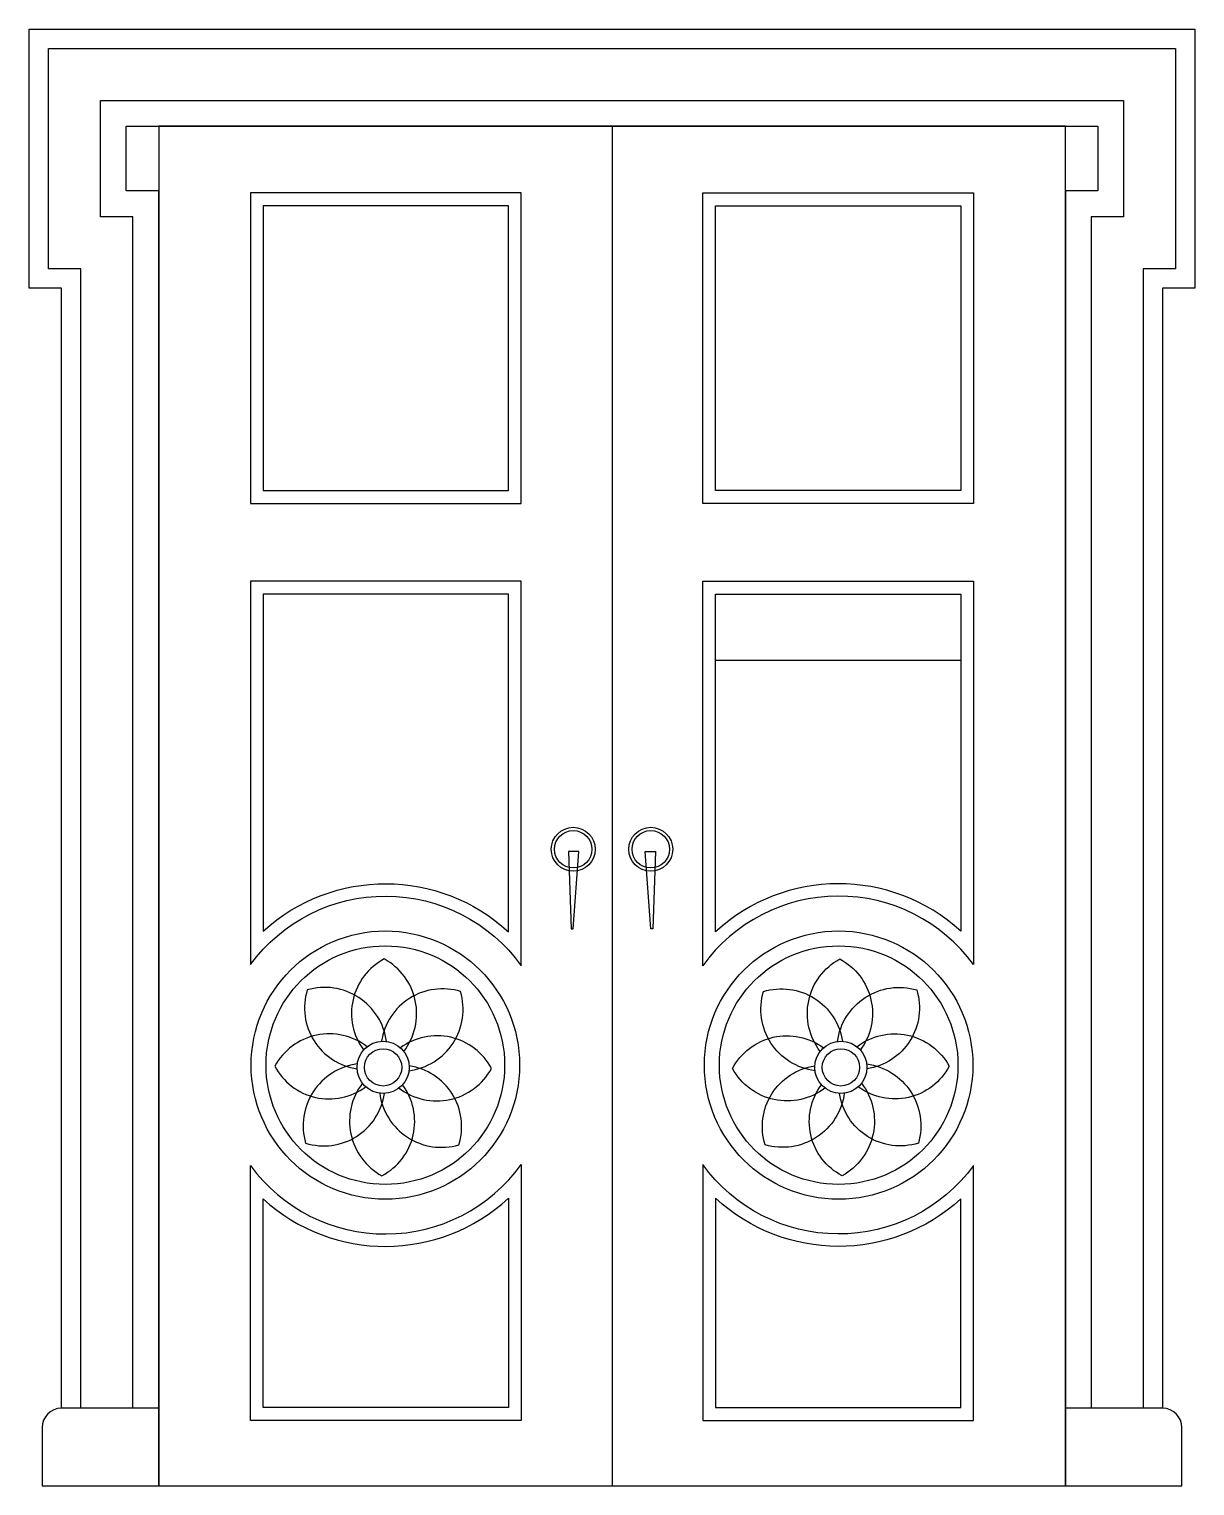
# Model space of a CAD drawing. Header units: metres. Extents: x -20 to 1780, y 0 to 2250.
import ezdxf

# ---------------------------------------------------------------- set-up
doc = ezdxf.new("R2010")
doc.units = ezdxf.units.M
for name, color, linetype in [('2', 2, 'Continuous'), ('3', 3, 'Continuous'), ('4', 4, 'Continuous'), ('7', 7, 'Continuous'), ('BH', 3, 'Continuous')]:
    doc.layers.add(name, color=color, linetype=linetype)

msp = doc.modelspace()

# ---------------------------------------------------------------- hatches: boundary and pattern name
at = {"layer": 'BH'}
h = msp.add_hatch(dxfattribs=at)
h.set_pattern_fill('AR-RROOF', scale=100)
h.paths.add_polyline_path([(1418.42, 1377.14), (1040.02, 1377.14), (1040.02, 855.69, -0.39), (1418.42, 856.8)])
h = msp.add_hatch(dxfattribs=at)
h.set_pattern_fill('AR-RROOF', scale=100)
h.paths.add_polyline_path([(341.58, 443.12), (341.58, 121.14), (719.98, 121.14), (719.98, 444.23, -0.39)])
h = msp.add_hatch(dxfattribs=at)
h.set_pattern_fill('AR-RROOF', scale=100)
h.paths.add_polyline_path([(1418.42, 121.14), (1418.42, 443.12, -0.39), (1040.02, 444.23), (1040.02, 121.14)])

# ---------------------------------------------------------------- linework, layer by layer
at = {"layer": '2'}
msp.add_line((0, 0), (1760, 0), dxfattribs=at)
at = {"layer": '3'}
for points in [[(60, 120), (60, 1880), (10, 1880), (10, 2220), (1750, 2220), (1750, 1880), (1700, 1880), (1700, 120)], [(140, 120), (140, 1960), (90, 1960), (90, 2140), (1670, 2140), (1670, 1960), (1620, 1960), (1620, 120)], [(180, 0), (180, 2000), (130, 2000), (130, 2100), (1630, 2100), (1630, 2000), (1580, 2000), (1580, 0)]]:
    msp.add_lwpolyline(points, dxfattribs=at)
for points in [[(719.98, 1537.14), (719.98, 1977.14), (341.58, 1977.14), (341.58, 1537.14)], [(1040.02, 1537.14), (1040.02, 1977.14), (1418.42, 1977.14), (1418.42, 1537.14)], [(828.7, 979.91), (812.82, 979.91), (817.15, 860.14), (820.03, 860.14)], [(931.3, 979.91), (947.18, 979.91), (942.85, 860.14), (939.97, 860.14)]]:
    msp.add_lwpolyline(points, close=True, dxfattribs=at)
for points in [[(341.58, 856.8, -0.39), (719.98, 855.69), (719.98, 1377.14), (341.58, 1377.14)], [(1418.42, 856.8, 0.39), (1040.02, 855.69), (1040.02, 1377.14), (1418.42, 1377.14)], [(341.58, 443.12, 0.39), (719.98, 444.23), (719.98, 121.14), (341.58, 121.14)], [(1418.42, 443.12, -0.39), (1040.02, 444.23), (1040.02, 121.14), (1418.42, 121.14)]]:
    msp.add_lwpolyline(points, format="xyb", close=True, dxfattribs=at)
for points in [[(558.51, 670.95, 0.46), (528.38, 813.78, 0.46), (496.51, 673.25, 0.46)], [(1201.49, 670.95, -0.46), (1231.62, 813.78, -0.46), (1263.49, 673.25, -0.46)], [(531.79, 686.35, 0.46), (409.49, 766.04, 0.46), (486.32, 644.14, 0.46)], [(566.52, 641.16, 0.46), (646.21, 763.47, 0.46), (524.3, 686.63, 0.46)], [(1193.48, 641.16, -0.46), (1113.79, 763.47, -0.46), (1235.7, 686.63, -0.46)], [(1228.21, 686.35, -0.46), (1350.51, 766.04, -0.46), (1273.68, 644.14, -0.46)], [(502.01, 678.35, 0.46), (359.17, 648.22, 0.46), (499.71, 616.35, 0.46)], [(1257.99, 678.35, -0.46), (1400.83, 648.22, -0.46), (1260.29, 616.35, -0.46)], [(551.11, 614.44, 0.46), (693.95, 644.58, 0.46), (553.41, 676.45)], [(1208.89, 614.44, -0.46), (1066.05, 644.58, -0.46), (1206.59, 676.45)], [(486.6, 651.63, 0.46), (406.91, 529.32, 0.46), (528.82, 606.16, 0.46)], [(521.33, 606.44, 0.46), (643.63, 526.75, 0.46), (566.8, 648.66)], [(1238.67, 606.44, -0.46), (1116.37, 526.75, -0.46), (1193.2, 648.66)], [(1273.4, 651.63, -0.46), (1353.09, 529.32, -0.46), (1231.18, 606.16, -0.46)], [(494.61, 621.84, 0.46), (524.74, 479.01, 0.46), (556.61, 619.54, 0.46)], [(1265.39, 621.84, -0.46), (1235.26, 479.01, -0.46), (1203.39, 619.54, -0.46)]]:
    msp.add_lwpolyline(points, format="xyb", dxfattribs=at)
for centre, radius in [((820.13, 983.28), 33.91), ((939.87, 983.28), 33.91), ((820.13, 983.28), 28.91), ((939.87, 983.28), 28.91), ((530.03, 649.82), 184.22), ((1229.97, 649.82), 184.22), ((526.56, 646.4), 40.3), ((526.56, 646.4), 28.79), ((1233.44, 646.4), 40.3), ((1233.44, 646.4), 28.79)]:
    msp.add_circle(centre, radius, dxfattribs=at)
at = {"layer": '4'}
for points in [[(30, 120), (30, 1850), (-20, 1850), (-20, 2250), (1780, 2250), (1780, 1850), (1730, 1850), (1730, 120)], [(1580, 0), (1580, 2100), (180, 2100), (180, 0)]]:
    msp.add_lwpolyline(points, dxfattribs=at)
for points in [[(180, 0), (180, 120), (30, 120, 0.41), (0, 90), (0, 0)], [(1760, 0), (1760, 90, 0.41), (1730, 120), (1580, 120), (1580, 0)]]:
    msp.add_lwpolyline(points, format="xyb", close=True, dxfattribs=at)
at = {"layer": '7'}
msp.add_line((880, 2100), (880, 0), dxfattribs=at)
for points in [[(739.98, 1517.14), (739.98, 1997.14), (321.58, 1997.14), (321.58, 1517.14)], [(1020.02, 1517.14), (1020.02, 1997.14), (1438.42, 1997.14), (1438.42, 1517.14)]]:
    msp.add_lwpolyline(points, close=True, dxfattribs=at)
for points in [[(321.58, 805.02, -0.51), (739.98, 803.38), (739.98, 1397.14), (321.58, 1397.14)], [(1438.42, 805.02, 0.51), (1020.02, 803.38), (1020.02, 1397.14), (1438.42, 1397.14)], [(321.58, 494.9, 0.51), (739.98, 496.54), (739.98, 101.14), (321.58, 101.14)], [(1438.42, 494.9, -0.51), (1020.02, 496.54), (1020.02, 101.14), (1438.42, 101.14)]]:
    msp.add_lwpolyline(points, format="xyb", close=True, dxfattribs=at)
for centre in [(530.03, 649.82), (1229.97, 649.82)]:
    msp.add_circle(centre, 207.25, dxfattribs=at)

doc.saveas('drawing.dxf')
